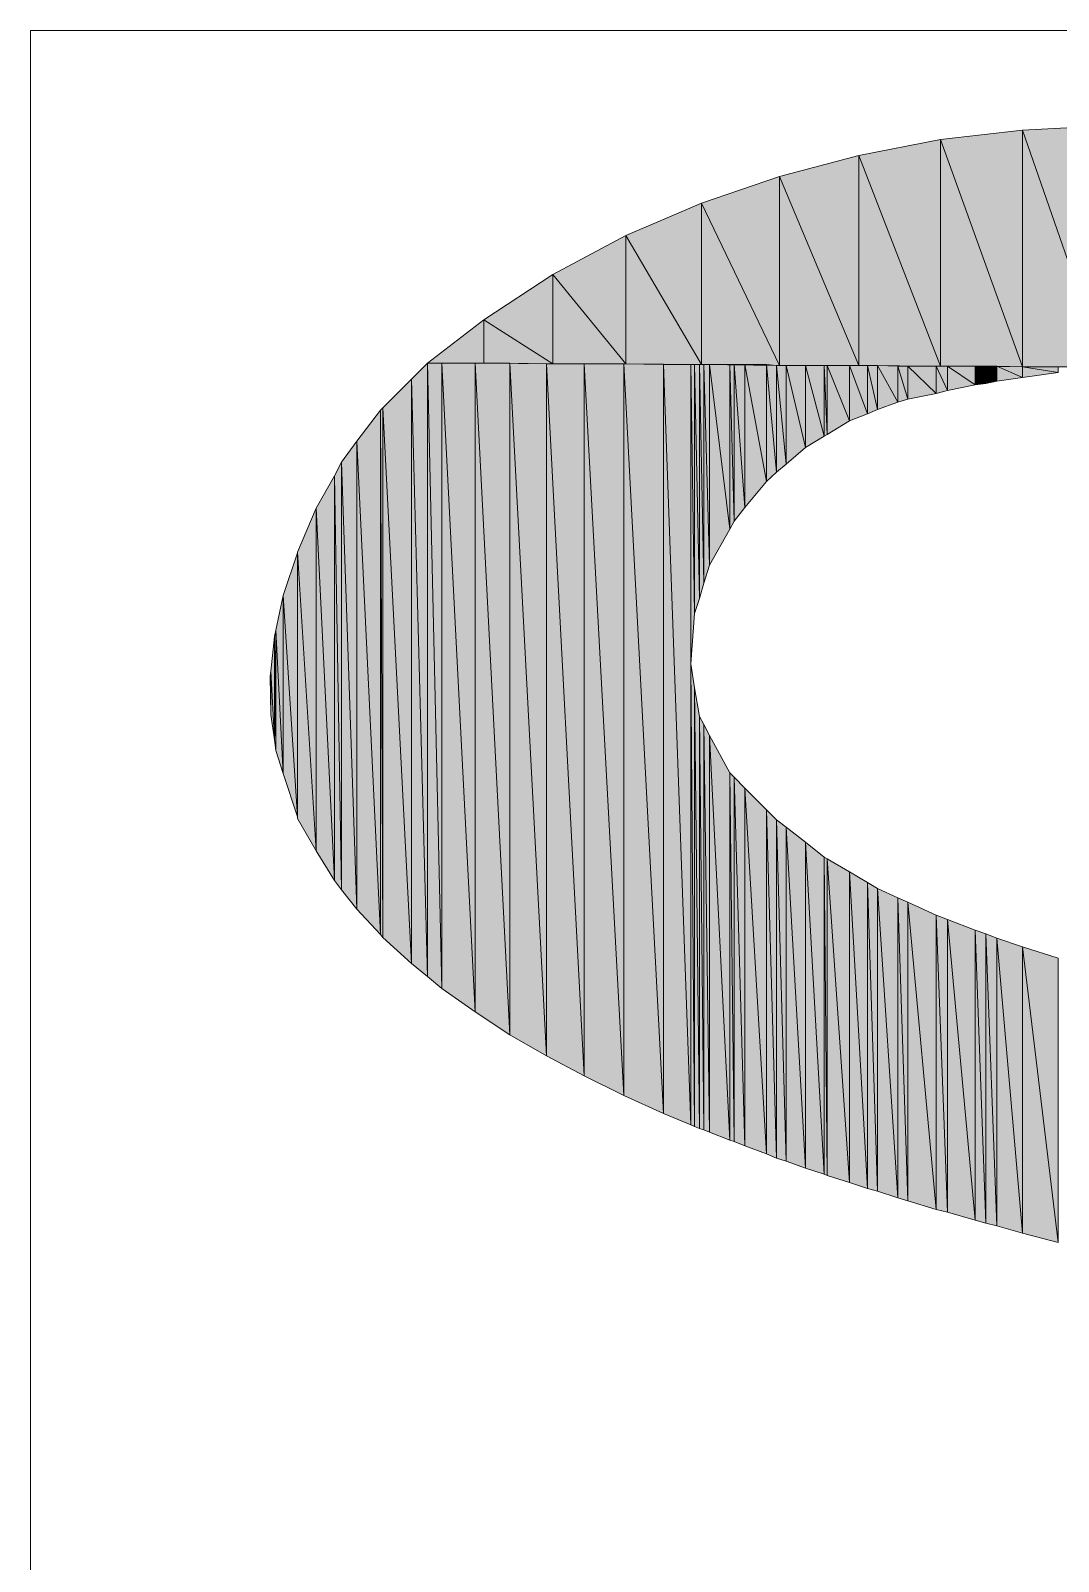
# Model space of a CAD drawing. Header units: millimetres. Extents: x 0 to 207, y 0 to 293.
# Drawn here: x 43.62 to 48.65, y 269.38 to 276.87 of the extents above; entities that cross this region are included whole.
import ezdxf

# ---------------------------------------------------------------- set-up
doc = ezdxf.new("R2010")
doc.units = ezdxf.units.MM

msp = doc.modelspace()

# ---------------------------------------------------------------- hatches: boundary and pattern name
h = msp.add_hatch(color=0)
h.dxf.hatch_style = 2
h.paths.add_polyline_path([(48.873833, 275.223111), (48.873833, 276.401389), (48.471667, 276.380222)])
h = msp.add_hatch(color=0)
h.dxf.hatch_style = 2
h.paths.add_polyline_path([(48.0695, 275.226639), (48.0695, 276.334361), (47.670861, 276.25675)])
h = msp.add_hatch(color=0)
h.dxf.hatch_style = 2
h.paths.add_polyline_path([(48.471667, 275.223111), (48.471667, 276.380222), (48.0695, 276.334361)])
h = msp.add_hatch(color=0)
h.dxf.hatch_style = 2
h.paths.add_polyline_path([(48.0695, 275.226639), (48.471667, 275.223111), (48.0695, 276.334361)])
h = msp.add_hatch(color=0)
h.dxf.hatch_style = 2
h.paths.add_polyline_path([(48.471667, 275.223111), (48.873833, 275.223111), (48.471667, 276.380222)])
h = msp.add_hatch(color=0)
h.dxf.hatch_style = 2
h.paths.add_polyline_path([(47.670861, 275.230167), (47.670861, 276.25675), (47.282806, 276.154444)])
h = msp.add_hatch(color=0)
h.dxf.hatch_style = 2
h.paths.add_polyline_path([(47.670861, 275.230167), (48.0695, 275.226639), (47.670861, 276.25675)])
h = msp.add_hatch(color=0)
h.dxf.hatch_style = 2
h.paths.add_polyline_path([(47.282806, 275.230167), (47.282806, 276.154444), (46.901806, 276.023917)])
h = msp.add_hatch(color=0)
h.dxf.hatch_style = 2
h.paths.add_polyline_path([(47.282806, 275.230167), (47.670861, 275.230167), (47.282806, 276.154444)])
h = msp.add_hatch(color=0)
h.dxf.hatch_style = 2
h.paths.add_polyline_path([(46.901806, 275.233694), (46.901806, 276.023917), (46.531389, 275.865167)])
h = msp.add_hatch(color=0)
h.dxf.hatch_style = 2
h.paths.add_polyline_path([(46.901806, 275.233694), (47.282806, 275.230167), (46.901806, 276.023917)])
h = msp.add_hatch(color=0)
h.dxf.hatch_style = 2
h.paths.add_polyline_path([(46.531389, 275.237222), (46.531389, 275.865167), (46.175083, 275.674667)])
h = msp.add_hatch(color=0)
h.dxf.hatch_style = 2
h.paths.add_polyline_path([(46.531389, 275.237222), (46.901806, 275.233694), (46.531389, 275.865167)])
h = msp.add_hatch(color=0)
h.dxf.hatch_style = 2
h.paths.add_polyline_path([(46.175083, 275.237222), (46.175083, 275.674667), (45.836417, 275.452417)])
h = msp.add_hatch(color=0)
h.dxf.hatch_style = 2
h.paths.add_polyline_path([(46.175083, 275.237222), (46.531389, 275.237222), (46.175083, 275.674667)])
h = msp.add_hatch(color=0)
h.dxf.hatch_style = 2
h.paths.add_polyline_path([(45.836417, 275.24075), (45.836417, 275.452417), (45.56125, 275.24075)])
h = msp.add_hatch(color=0)
h.dxf.hatch_style = 2
h.paths.add_polyline_path([(45.836417, 275.24075), (46.175083, 275.237222), (45.836417, 275.452417)])
h = msp.add_hatch(color=0)
h.dxf.hatch_style = 2
h.paths.add_polyline_path([(45.56125, 272.242139), (45.56125, 275.24075), (45.483639, 275.163139)])
h = msp.add_hatch(color=0)
h.dxf.hatch_style = 2
h.paths.add_polyline_path([(45.56125, 272.242139), (45.631806, 272.182167), (45.56125, 275.24075)])
h = msp.add_hatch(color=0)
h.dxf.hatch_style = 2
h.paths.add_polyline_path([(45.631806, 272.182167), (45.631806, 275.24075), (45.56125, 275.24075)])
h = msp.add_hatch(color=0)
h.dxf.hatch_style = 2
h.paths.add_polyline_path([(45.631806, 272.182167), (45.794083, 272.069278), (45.631806, 275.24075)])
h = msp.add_hatch(color=0)
h.dxf.hatch_style = 2
h.paths.add_polyline_path([(45.794083, 272.069278), (45.794083, 275.24075), (45.631806, 275.24075)])
h = msp.add_hatch(color=0)
h.dxf.hatch_style = 2
h.paths.add_polyline_path([(45.794083, 272.069278), (45.963417, 271.956389), (45.794083, 275.24075)])
h = msp.add_hatch(color=0)
h.dxf.hatch_style = 2
h.paths.add_polyline_path([(45.963417, 271.956389), (45.963417, 275.24075), (45.794083, 275.24075)])
h = msp.add_hatch(color=0)
h.dxf.hatch_style = 2
h.paths.add_polyline_path([(45.963417, 271.956389), (46.143333, 271.854083), (45.963417, 275.24075)])
h = msp.add_hatch(color=0)
h.dxf.hatch_style = 2
h.paths.add_polyline_path([(46.143333, 271.854083), (46.143333, 275.237222), (45.963417, 275.24075)])
h = msp.add_hatch(color=0)
h.dxf.hatch_style = 2
h.paths.add_polyline_path([(46.143333, 271.854083), (46.326778, 271.755306), (46.143333, 275.237222)])
h = msp.add_hatch(color=0)
h.dxf.hatch_style = 2
h.paths.add_polyline_path([(46.326778, 271.755306), (46.326778, 275.237222), (46.143333, 275.237222)])
h = msp.add_hatch(color=0)
h.dxf.hatch_style = 2
h.paths.add_polyline_path([(46.326778, 271.755306), (46.520806, 271.660056), (46.326778, 275.237222)])
h = msp.add_hatch(color=0)
h.dxf.hatch_style = 2
h.paths.add_polyline_path([(46.520806, 271.660056), (46.520806, 275.237222), (46.326778, 275.237222)])
h = msp.add_hatch(color=0)
h.dxf.hatch_style = 2
h.paths.add_polyline_path([(46.520806, 271.660056), (46.714833, 271.571861), (46.520806, 275.237222)])
h = msp.add_hatch(color=0)
h.dxf.hatch_style = 2
h.paths.add_polyline_path([(46.714833, 271.571861), (46.714833, 275.233694), (46.520806, 275.237222)])
h = msp.add_hatch(color=0)
h.dxf.hatch_style = 2
h.paths.add_polyline_path([(46.714833, 271.571861), (46.848889, 271.515417), (46.714833, 275.233694)])
h = msp.add_hatch(color=0)
h.dxf.hatch_style = 2
h.paths.add_polyline_path([(46.848889, 271.515417), (46.848889, 275.233694), (46.714833, 275.233694)])
h = msp.add_hatch(color=0)
h.dxf.hatch_style = 2
h.paths.add_polyline_path([(46.848889, 273.769667), (46.866528, 274.016611), (46.848889, 275.233694)])
h = msp.add_hatch(color=0)
h.dxf.hatch_style = 2
h.paths.add_polyline_path([(46.866528, 274.016611), (46.866528, 275.233694), (46.848889, 275.233694)])
h = msp.add_hatch(color=0)
h.dxf.hatch_style = 2
h.paths.add_polyline_path([(46.866528, 274.016611), (46.891222, 274.090694), (46.866528, 275.233694)])
h = msp.add_hatch(color=0)
h.dxf.hatch_style = 2
h.paths.add_polyline_path([(46.891222, 274.090694), (46.891222, 275.233694), (46.866528, 275.233694)])
h = msp.add_hatch(color=0)
h.dxf.hatch_style = 2
h.paths.add_polyline_path([(46.891222, 274.090694), (46.912389, 274.164778), (46.891222, 275.233694)])
h = msp.add_hatch(color=0)
h.dxf.hatch_style = 2
h.paths.add_polyline_path([(46.912389, 274.164778), (46.912389, 275.233694), (46.891222, 275.233694)])
h = msp.add_hatch(color=0)
h.dxf.hatch_style = 2
h.paths.add_polyline_path([(46.912389, 274.164778), (46.940611, 274.252972), (46.912389, 275.233694)])
h = msp.add_hatch(color=0)
h.dxf.hatch_style = 2
h.paths.add_polyline_path([(46.940611, 274.252972), (46.940611, 275.233694), (46.912389, 275.233694)])
h = msp.add_hatch(color=0)
h.dxf.hatch_style = 2
h.paths.add_polyline_path([(46.940611, 274.252972), (47.039389, 274.429361), (46.940611, 275.233694)])
h = msp.add_hatch(color=0)
h.dxf.hatch_style = 2
h.paths.add_polyline_path([(47.039389, 274.429361), (47.039389, 275.233694), (46.940611, 275.233694)])
h = msp.add_hatch(color=0)
h.dxf.hatch_style = 2
h.paths.add_polyline_path([(47.039389, 274.429361), (47.060556, 274.468167), (47.039389, 275.233694)])
h = msp.add_hatch(color=0)
h.dxf.hatch_style = 2
h.paths.add_polyline_path([(47.060556, 274.468167), (47.060556, 275.233694), (47.039389, 275.233694)])
h = msp.add_hatch(color=0)
h.dxf.hatch_style = 2
h.paths.add_polyline_path([(47.060556, 274.468167), (47.113472, 274.535194), (47.060556, 275.233694)])
h = msp.add_hatch(color=0)
h.dxf.hatch_style = 2
h.paths.add_polyline_path([(47.113472, 274.535194), (47.113472, 275.233694), (47.060556, 275.233694)])
h = msp.add_hatch(color=0)
h.dxf.hatch_style = 2
h.paths.add_polyline_path([(47.113472, 274.535194), (47.219306, 274.662194), (47.113472, 275.233694)])
h = msp.add_hatch(color=0)
h.dxf.hatch_style = 2
h.paths.add_polyline_path([(47.219306, 274.662194), (47.219306, 275.233694), (47.113472, 275.233694)])
h = msp.add_hatch(color=0)
h.dxf.hatch_style = 2
h.paths.add_polyline_path([(47.219306, 274.662194), (47.268694, 274.708056), (47.219306, 275.233694)])
h = msp.add_hatch(color=0)
h.dxf.hatch_style = 2
h.paths.add_polyline_path([(47.268694, 274.708056), (47.268694, 275.230167), (47.219306, 275.233694)])
h = msp.add_hatch(color=0)
h.dxf.hatch_style = 2
h.paths.add_polyline_path([(47.268694, 274.708056), (47.314556, 274.746861), (47.268694, 275.230167)])
h = msp.add_hatch(color=0)
h.dxf.hatch_style = 2
h.paths.add_polyline_path([(47.314556, 274.746861), (47.314556, 275.230167), (47.268694, 275.230167)])
h = msp.add_hatch(color=0)
h.dxf.hatch_style = 2
h.paths.add_polyline_path([(47.314556, 274.746861), (47.409806, 274.828), (47.314556, 275.230167)])
h = msp.add_hatch(color=0)
h.dxf.hatch_style = 2
h.paths.add_polyline_path([(47.409806, 274.828), (47.409806, 275.230167), (47.314556, 275.230167)])
h = msp.add_hatch(color=0)
h.dxf.hatch_style = 2
h.paths.add_polyline_path([(47.409806, 274.828), (47.501528, 274.884444), (47.409806, 275.230167)])
h = msp.add_hatch(color=0)
h.dxf.hatch_style = 2
h.paths.add_polyline_path([(47.501528, 274.884444), (47.501528, 275.230167), (47.409806, 275.230167)])
h = msp.add_hatch(color=0)
h.dxf.hatch_style = 2
h.paths.add_polyline_path([(47.501528, 274.884444), (47.515639, 274.8915), (47.501528, 275.230167)])
h = msp.add_hatch(color=0)
h.dxf.hatch_style = 2
h.paths.add_polyline_path([(47.515639, 274.8915), (47.515639, 275.230167), (47.501528, 275.230167)])
h = msp.add_hatch(color=0)
h.dxf.hatch_style = 2
h.paths.add_polyline_path([(47.515639, 274.8915), (47.625, 274.958528), (47.515639, 275.230167)])
h = msp.add_hatch(color=0)
h.dxf.hatch_style = 2
h.paths.add_polyline_path([(47.625, 274.958528), (47.625, 275.230167), (47.515639, 275.230167)])
h = msp.add_hatch(color=0)
h.dxf.hatch_style = 2
h.paths.add_polyline_path([(47.625, 274.958528), (47.713194, 274.993806), (47.625, 275.230167)])
h = msp.add_hatch(color=0)
h.dxf.hatch_style = 2
h.paths.add_polyline_path([(47.713194, 274.993806), (47.713194, 275.230167), (47.625, 275.230167)])
h = msp.add_hatch(color=0)
h.dxf.hatch_style = 2
h.paths.add_polyline_path([(47.713194, 274.993806), (47.762583, 275.014972), (47.713194, 275.230167)])
h = msp.add_hatch(color=0)
h.dxf.hatch_style = 2
h.paths.add_polyline_path([(47.762583, 275.014972), (47.762583, 275.230167), (47.713194, 275.230167)])
h = msp.add_hatch(color=0)
h.dxf.hatch_style = 2
h.paths.add_polyline_path([(47.762583, 275.014972), (47.861361, 275.05025), (47.762583, 275.230167)])
h = msp.add_hatch(color=0)
h.dxf.hatch_style = 2
h.paths.add_polyline_path([(47.861361, 275.05025), (47.861361, 275.226639), (47.762583, 275.230167)])
h = msp.add_hatch(color=0)
h.dxf.hatch_style = 2
h.paths.add_polyline_path([(47.861361, 275.05025), (47.91075, 275.064361), (47.861361, 275.226639)])
h = msp.add_hatch(color=0)
h.dxf.hatch_style = 2
h.paths.add_polyline_path([(47.91075, 275.064361), (47.91075, 275.226639), (47.861361, 275.226639)])
h = msp.add_hatch(color=0)
h.dxf.hatch_style = 2
h.paths.add_polyline_path([(47.91075, 275.064361), (48.048333, 275.092583), (47.91075, 275.226639)])
h = msp.add_hatch(color=0)
h.dxf.hatch_style = 2
h.paths.add_polyline_path([(48.048333, 275.092583), (48.048333, 275.226639), (47.91075, 275.226639)])
h = msp.add_hatch(color=0)
h.dxf.hatch_style = 2
h.paths.add_polyline_path([(48.048333, 275.092583), (48.104778, 275.106694), (48.048333, 275.226639)])
h = msp.add_hatch(color=0)
h.dxf.hatch_style = 2
h.paths.add_polyline_path([(48.104778, 275.106694), (48.104778, 275.226639), (48.048333, 275.226639)])
h = msp.add_hatch(color=0)
h.dxf.hatch_style = 2
h.paths.add_polyline_path([(48.104778, 275.106694), (48.238833, 275.134917), (48.104778, 275.226639)])
h = msp.add_hatch(color=0)
h.dxf.hatch_style = 2
h.paths.add_polyline_path([(48.238833, 275.134917), (48.238833, 275.226639), (48.104778, 275.226639)])
h = msp.add_hatch(color=0)
h.dxf.hatch_style = 2
h.paths.add_polyline_path([(48.238833, 275.134917), (48.29175, 275.141972), (48.238833, 275.226639)])
h = msp.add_hatch(color=0)
h.dxf.hatch_style = 2
h.paths.add_polyline_path([(48.29175, 275.141972), (48.29175, 275.226639), (48.238833, 275.226639)])
h = msp.add_hatch(color=0)
h.dxf.hatch_style = 2
h.paths.add_polyline_path([(48.29175, 275.141972), (48.344667, 275.152556), (48.29175, 275.226639)])
h = msp.add_hatch(color=0)
h.dxf.hatch_style = 2
h.paths.add_polyline_path([(48.344667, 275.152556), (48.344667, 275.226639), (48.29175, 275.226639)])
h = msp.add_hatch(color=0)
h.dxf.hatch_style = 2
h.paths.add_polyline_path([(48.344667, 275.152556), (48.471667, 275.170194), (48.344667, 275.226639)])
h = msp.add_hatch(color=0)
h.dxf.hatch_style = 2
h.paths.add_polyline_path([(48.471667, 275.170194), (48.471667, 275.223111), (48.344667, 275.226639)])
h = msp.add_hatch(color=0)
h.dxf.hatch_style = 2
h.paths.add_polyline_path([(48.471667, 275.170194), (48.644528, 275.194889), (48.471667, 275.223111)])
h = msp.add_hatch(color=0)
h.dxf.hatch_style = 2
h.paths.add_polyline_path([(48.644528, 275.194889), (48.644528, 275.223111), (48.471667, 275.223111)])
h = msp.add_hatch(color=0)
h.dxf.hatch_style = 2
h.paths.add_polyline_path([(48.644528, 275.194889), (48.644528, 275.223111)])
h = msp.add_hatch(color=0)
h.dxf.hatch_style = 2
h.paths.add_polyline_path([(45.483639, 272.305639), (45.483639, 275.163139), (45.342528, 275.022028)])
h = msp.add_hatch(color=0)
h.dxf.hatch_style = 2
h.paths.add_polyline_path([(45.483639, 272.305639), (45.56125, 272.242139), (45.483639, 275.163139)])
h = msp.add_hatch(color=0)
h.dxf.hatch_style = 2
h.paths.add_polyline_path([(45.331944, 272.44675), (45.331944, 275.011444), (45.215528, 274.85975)])
h = msp.add_hatch(color=0)
h.dxf.hatch_style = 2
h.paths.add_polyline_path([(45.342528, 272.432639), (45.342528, 275.022028), (45.331944, 275.011444)])
h = msp.add_hatch(color=0)
h.dxf.hatch_style = 2
h.paths.add_polyline_path([(45.331944, 272.44675), (45.342528, 272.432639), (45.331944, 275.011444)])
h = msp.add_hatch(color=0)
h.dxf.hatch_style = 2
h.paths.add_polyline_path([(45.342528, 272.432639), (45.483639, 272.305639), (45.342528, 275.022028)])
h = msp.add_hatch(color=0)
h.dxf.hatch_style = 2
h.paths.add_polyline_path([(45.215528, 272.570222), (45.215528, 274.85975), (45.141444, 274.757444)])
h = msp.add_hatch(color=0)
h.dxf.hatch_style = 2
h.paths.add_polyline_path([(45.215528, 272.570222), (45.331944, 272.44675), (45.215528, 274.85975)])
h = msp.add_hatch(color=0)
h.dxf.hatch_style = 2
h.paths.add_polyline_path([(45.141444, 272.665472), (45.141444, 274.757444), (45.106167, 274.690417)])
h = msp.add_hatch(color=0)
h.dxf.hatch_style = 2
h.paths.add_polyline_path([(45.141444, 272.665472), (45.215528, 272.570222), (45.141444, 274.757444)])
h = msp.add_hatch(color=0)
h.dxf.hatch_style = 2
h.paths.add_polyline_path([(45.106167, 272.711333), (45.106167, 274.690417), (45.017972, 274.531667)])
h = msp.add_hatch(color=0)
h.dxf.hatch_style = 2
h.paths.add_polyline_path([(45.106167, 272.711333), (45.141444, 272.665472), (45.106167, 274.690417)])
h = msp.add_hatch(color=0)
h.dxf.hatch_style = 2
h.paths.add_polyline_path([(45.017972, 272.855972), (45.017972, 274.531667), (44.92625, 274.316472)])
h = msp.add_hatch(color=0)
h.dxf.hatch_style = 2
h.paths.add_polyline_path([(45.017972, 272.855972), (45.106167, 272.711333), (45.017972, 274.531667)])
h = msp.add_hatch(color=0)
h.dxf.hatch_style = 2
h.paths.add_polyline_path([(44.92625, 273.021778), (44.92625, 274.312944), (44.855694, 274.104806)])
h = msp.add_hatch(color=0)
h.dxf.hatch_style = 2
h.paths.add_polyline_path([(44.92625, 273.014722), (44.92625, 274.316472)])
h = msp.add_hatch(color=0)
h.dxf.hatch_style = 2
h.paths.add_polyline_path([(44.92625, 273.014722), (45.017972, 272.855972), (44.92625, 274.316472)])
h = msp.add_hatch(color=0)
h.dxf.hatch_style = 2
h.paths.add_polyline_path([(44.92625, 273.021778), (44.92625, 274.312944)])
h = msp.add_hatch(color=0)
h.dxf.hatch_style = 2
h.paths.add_polyline_path([(44.855694, 273.233444), (44.855694, 274.104806), (44.820417, 273.935472)])
h = msp.add_hatch(color=0)
h.dxf.hatch_style = 2
h.paths.add_polyline_path([(44.855694, 273.233444), (44.92625, 273.021778), (44.855694, 274.104806)])
h = msp.add_hatch(color=0)
h.dxf.hatch_style = 2
h.paths.add_polyline_path([(44.820417, 273.346333), (44.820417, 273.935472), (44.813361, 273.903722)])
h = msp.add_hatch(color=0)
h.dxf.hatch_style = 2
h.paths.add_polyline_path([(44.820417, 273.346333), (44.855694, 273.233444), (44.820417, 273.935472)])
h = msp.add_hatch(color=0)
h.dxf.hatch_style = 2
h.paths.add_polyline_path([(44.813361, 273.39925), (44.813361, 273.903722), (44.795722, 273.734389)])
h = msp.add_hatch(color=0)
h.dxf.hatch_style = 2
h.paths.add_polyline_path([(44.813361, 273.39925), (44.820417, 273.346333), (44.813361, 273.903722)])
h = msp.add_hatch(color=0)
h.dxf.hatch_style = 2
h.paths.add_polyline_path([(46.848889, 271.515417), (46.866528, 271.508361), (46.848889, 273.769667)])
h = msp.add_hatch(color=0)
h.dxf.hatch_style = 2
h.paths.add_polyline_path([(46.866528, 271.508361), (46.866528, 273.65325), (46.848889, 273.769667)])
h = msp.add_hatch(color=0)
h.dxf.hatch_style = 2
h.paths.add_polyline_path([(44.795722, 273.522722), (44.795722, 273.734389), (44.792194, 273.709694)])
h = msp.add_hatch(color=0)
h.dxf.hatch_style = 2
h.paths.add_polyline_path([(44.795722, 273.522722), (44.813361, 273.39925), (44.795722, 273.734389)])
h = msp.add_hatch(color=0)
h.dxf.hatch_style = 2
h.paths.add_polyline_path([(46.866528, 271.508361), (46.891222, 271.497778), (46.866528, 273.65325)])
h = msp.add_hatch(color=0)
h.dxf.hatch_style = 2
h.paths.add_polyline_path([(46.891222, 271.497778), (46.891222, 273.512139), (46.866528, 273.65325)])
h = msp.add_hatch(color=0)
h.dxf.hatch_style = 2
h.paths.add_polyline_path([(46.891222, 271.497778), (46.912389, 271.490722), (46.891222, 273.512139)])
h = msp.add_hatch(color=0)
h.dxf.hatch_style = 2
h.paths.add_polyline_path([(46.912389, 271.490722), (46.912389, 273.473333), (46.891222, 273.512139)])
h = msp.add_hatch(color=0)
h.dxf.hatch_style = 2
h.paths.add_polyline_path([(46.912389, 271.490722), (46.940611, 271.480139), (46.912389, 273.473333)])
h = msp.add_hatch(color=0)
h.dxf.hatch_style = 2
h.paths.add_polyline_path([(46.940611, 271.480139), (46.940611, 273.420417), (46.912389, 273.473333)])
h = msp.add_hatch(color=0)
h.dxf.hatch_style = 2
h.paths.add_polyline_path([(46.940611, 271.480139), (47.039389, 271.441333), (46.940611, 273.420417)])
h = msp.add_hatch(color=0)
h.dxf.hatch_style = 2
h.paths.add_polyline_path([(47.039389, 271.441333), (47.039389, 273.236972), (46.940611, 273.420417)])
h = msp.add_hatch(color=0)
h.dxf.hatch_style = 2
h.paths.add_polyline_path([(47.039389, 271.441333), (47.060556, 271.434278), (47.039389, 273.236972)])
h = msp.add_hatch(color=0)
h.dxf.hatch_style = 2
h.paths.add_polyline_path([(47.060556, 271.434278), (47.060556, 273.215806), (47.039389, 273.236972)])
h = msp.add_hatch(color=0)
h.dxf.hatch_style = 2
h.paths.add_polyline_path([(47.060556, 271.434278), (47.113472, 271.413111), (47.060556, 273.215806)])
h = msp.add_hatch(color=0)
h.dxf.hatch_style = 2
h.paths.add_polyline_path([(47.113472, 271.413111), (47.113472, 273.162889), (47.060556, 273.215806)])
h = msp.add_hatch(color=0)
h.dxf.hatch_style = 2
h.paths.add_polyline_path([(47.113472, 271.413111), (47.219306, 271.374306), (47.113472, 273.162889)])
h = msp.add_hatch(color=0)
h.dxf.hatch_style = 2
h.paths.add_polyline_path([(47.219306, 271.374306), (47.219306, 273.057056), (47.113472, 273.162889)])
h = msp.add_hatch(color=0)
h.dxf.hatch_style = 2
h.paths.add_polyline_path([(47.219306, 271.374306), (47.268694, 271.353139), (47.219306, 273.057056)])
h = msp.add_hatch(color=0)
h.dxf.hatch_style = 2
h.paths.add_polyline_path([(47.268694, 271.353139), (47.268694, 273.007667), (47.219306, 273.057056)])
h = msp.add_hatch(color=0)
h.dxf.hatch_style = 2
h.paths.add_polyline_path([(47.268694, 271.353139), (47.314556, 271.339028), (47.268694, 273.007667)])
h = msp.add_hatch(color=0)
h.dxf.hatch_style = 2
h.paths.add_polyline_path([(47.314556, 271.339028), (47.314556, 272.972389), (47.268694, 273.007667)])
h = msp.add_hatch(color=0)
h.dxf.hatch_style = 2
h.paths.add_polyline_path([(47.314556, 271.339028), (47.409806, 271.30375), (47.314556, 272.972389)])
h = msp.add_hatch(color=0)
h.dxf.hatch_style = 2
h.paths.add_polyline_path([(47.409806, 271.30375), (47.409806, 272.898306), (47.314556, 272.972389)])
h = msp.add_hatch(color=0)
h.dxf.hatch_style = 2
h.paths.add_polyline_path([(47.409806, 271.30375), (47.501528, 271.275528), (47.409806, 272.898306)])
h = msp.add_hatch(color=0)
h.dxf.hatch_style = 2
h.paths.add_polyline_path([(47.501528, 271.275528), (47.501528, 272.824222), (47.409806, 272.898306)])
h = msp.add_hatch(color=0)
h.dxf.hatch_style = 2
h.paths.add_polyline_path([(47.501528, 271.275528), (47.515639, 271.268472), (47.501528, 272.824222)])
h = msp.add_hatch(color=0)
h.dxf.hatch_style = 2
h.paths.add_polyline_path([(47.515639, 271.268472), (47.515639, 272.817167), (47.501528, 272.824222)])
h = msp.add_hatch(color=0)
h.dxf.hatch_style = 2
h.paths.add_polyline_path([(47.515639, 271.268472), (47.625, 271.233194), (47.515639, 272.817167)])
h = msp.add_hatch(color=0)
h.dxf.hatch_style = 2
h.paths.add_polyline_path([(47.625, 271.233194), (47.625, 272.753667), (47.515639, 272.817167)])
h = msp.add_hatch(color=0)
h.dxf.hatch_style = 2
h.paths.add_polyline_path([(47.625, 271.233194), (47.713194, 271.204972), (47.625, 272.753667)])
h = msp.add_hatch(color=0)
h.dxf.hatch_style = 2
h.paths.add_polyline_path([(47.713194, 271.204972), (47.713194, 272.70075), (47.625, 272.753667)])
h = msp.add_hatch(color=0)
h.dxf.hatch_style = 2
h.paths.add_polyline_path([(47.713194, 271.204972), (47.762583, 271.190861), (47.713194, 272.70075)])
h = msp.add_hatch(color=0)
h.dxf.hatch_style = 2
h.paths.add_polyline_path([(47.762583, 271.190861), (47.762583, 272.672528), (47.713194, 272.70075)])
h = msp.add_hatch(color=0)
h.dxf.hatch_style = 2
h.paths.add_polyline_path([(47.762583, 271.190861), (47.861361, 271.159111), (47.762583, 272.672528)])
h = msp.add_hatch(color=0)
h.dxf.hatch_style = 2
h.paths.add_polyline_path([(47.861361, 271.159111), (47.861361, 272.626667), (47.762583, 272.672528)])
h = msp.add_hatch(color=0)
h.dxf.hatch_style = 2
h.paths.add_polyline_path([(47.861361, 271.159111), (47.91075, 271.145), (47.861361, 272.626667)])
h = msp.add_hatch(color=0)
h.dxf.hatch_style = 2
h.paths.add_polyline_path([(47.91075, 271.145), (47.91075, 272.6055), (47.861361, 272.626667)])
h = msp.add_hatch(color=0)
h.dxf.hatch_style = 2
h.paths.add_polyline_path([(47.91075, 271.145), (48.048333, 271.102667), (47.91075, 272.6055)])
h = msp.add_hatch(color=0)
h.dxf.hatch_style = 2
h.paths.add_polyline_path([(48.048333, 271.102667), (48.048333, 272.542), (47.91075, 272.6055)])
h = msp.add_hatch(color=0)
h.dxf.hatch_style = 2
h.paths.add_polyline_path([(48.048333, 271.102667), (48.104778, 271.088556), (48.048333, 272.542)])
h = msp.add_hatch(color=0)
h.dxf.hatch_style = 2
h.paths.add_polyline_path([(48.104778, 271.088556), (48.104778, 272.520833), (48.048333, 272.542)])
h = msp.add_hatch(color=0)
h.dxf.hatch_style = 2
h.paths.add_polyline_path([(48.104778, 271.088556), (48.238833, 271.04975), (48.104778, 272.520833)])
h = msp.add_hatch(color=0)
h.dxf.hatch_style = 2
h.paths.add_polyline_path([(48.238833, 271.04975), (48.238833, 272.467917), (48.104778, 272.520833)])
h = msp.add_hatch(color=0)
h.dxf.hatch_style = 2
h.paths.add_polyline_path([(48.238833, 271.04975), (48.29175, 271.035639), (48.238833, 272.467917)])
h = msp.add_hatch(color=0)
h.dxf.hatch_style = 2
h.paths.add_polyline_path([(48.29175, 271.035639), (48.29175, 272.450278), (48.238833, 272.467917)])
h = msp.add_hatch(color=0)
h.dxf.hatch_style = 2
h.paths.add_polyline_path([(48.29175, 271.035639), (48.344667, 271.021528), (48.29175, 272.450278)])
h = msp.add_hatch(color=0)
h.dxf.hatch_style = 2
h.paths.add_polyline_path([(48.344667, 271.021528), (48.344667, 272.429111), (48.29175, 272.450278)])
h = msp.add_hatch(color=0)
h.dxf.hatch_style = 2
h.paths.add_polyline_path([(48.344667, 271.021528), (48.471667, 270.98625), (48.344667, 272.429111)])
h = msp.add_hatch(color=0)
h.dxf.hatch_style = 2
h.paths.add_polyline_path([(48.471667, 270.98625), (48.471667, 272.386778), (48.344667, 272.429111)])
h = msp.add_hatch(color=0)
h.dxf.hatch_style = 2
h.paths.add_polyline_path([(48.471667, 270.98625), (48.644528, 270.940389), (48.471667, 272.386778)])
h = msp.add_hatch(color=0)
h.dxf.hatch_style = 2
h.paths.add_polyline_path([(48.644528, 270.940389), (48.644528, 272.330333), (48.471667, 272.386778)])
h = msp.add_hatch(color=0)
h.dxf.hatch_style = 2
h.paths.add_polyline_path([(48.644528, 270.940389), (48.644528, 272.330333)])

# ---------------------------------------------------------------- linework, layer by layer
at = {"color": 0, "lineweight": 0}
for points in [[(43.620972, 265.415889), (43.620972, 276.867056), (55.072139, 276.867056), (55.072139, 265.415889)], [(48.873833, 275.223111), (48.873833, 276.401389), (48.471667, 276.380222)], [(48.0695, 275.226639), (48.0695, 276.334361), (47.670861, 276.25675)], [(48.471667, 275.223111), (48.471667, 276.380222), (48.0695, 276.334361)], [(48.0695, 275.226639), (48.471667, 275.223111), (48.0695, 276.334361)], [(48.471667, 275.223111), (48.873833, 275.223111), (48.471667, 276.380222)], [(47.670861, 275.230167), (47.670861, 276.25675), (47.282806, 276.154444)], [(47.670861, 275.230167), (48.0695, 275.226639), (47.670861, 276.25675)], [(47.282806, 275.230167), (47.282806, 276.154444), (46.901806, 276.023917)], [(47.282806, 275.230167), (47.670861, 275.230167), (47.282806, 276.154444)], [(46.901806, 275.233694), (46.901806, 276.023917), (46.531389, 275.865167)], [(46.901806, 275.233694), (47.282806, 275.230167), (46.901806, 276.023917)], [(46.531389, 275.237222), (46.531389, 275.865167), (46.175083, 275.674667)], [(46.531389, 275.237222), (46.901806, 275.233694), (46.531389, 275.865167)], [(46.175083, 275.237222), (46.175083, 275.674667), (45.836417, 275.452417)], [(46.175083, 275.237222), (46.531389, 275.237222), (46.175083, 275.674667)], [(45.836417, 275.24075), (45.836417, 275.452417), (45.56125, 275.24075)], [(45.836417, 275.24075), (46.175083, 275.237222), (45.836417, 275.452417)], [(45.56125, 272.242139), (45.56125, 275.24075), (45.483639, 275.163139)], [(45.56125, 272.242139), (45.631806, 272.182167), (45.56125, 275.24075)], [(45.631806, 272.182167), (45.631806, 275.24075), (45.56125, 275.24075)], [(45.631806, 272.182167), (45.794083, 272.069278), (45.631806, 275.24075)], [(45.794083, 272.069278), (45.794083, 275.24075), (45.631806, 275.24075)], [(45.794083, 272.069278), (45.963417, 271.956389), (45.794083, 275.24075)], [(45.963417, 271.956389), (45.963417, 275.24075), (45.794083, 275.24075)], [(45.963417, 271.956389), (46.143333, 271.854083), (45.963417, 275.24075)], [(46.143333, 271.854083), (46.143333, 275.237222), (45.963417, 275.24075)], [(46.143333, 271.854083), (46.326778, 271.755306), (46.143333, 275.237222)], [(46.326778, 271.755306), (46.326778, 275.237222), (46.143333, 275.237222)], [(46.326778, 271.755306), (46.520806, 271.660056), (46.326778, 275.237222)], [(46.520806, 271.660056), (46.520806, 275.237222), (46.326778, 275.237222)], [(46.520806, 271.660056), (46.714833, 271.571861), (46.520806, 275.237222)], [(46.714833, 271.571861), (46.714833, 275.233694), (46.520806, 275.237222)], [(46.714833, 271.571861), (46.848889, 271.515417), (46.714833, 275.233694)], [(46.848889, 271.515417), (46.848889, 275.233694), (46.714833, 275.233694)], [(46.848889, 273.769667), (46.866528, 274.016611), (46.848889, 275.233694)], [(46.866528, 274.016611), (46.866528, 275.233694), (46.848889, 275.233694)], [(46.866528, 274.016611), (46.891222, 274.090694), (46.866528, 275.233694)], [(46.891222, 274.090694), (46.891222, 275.233694), (46.866528, 275.233694)], [(46.891222, 274.090694), (46.912389, 274.164778), (46.891222, 275.233694)], [(46.912389, 274.164778), (46.912389, 275.233694), (46.891222, 275.233694)], [(46.912389, 274.164778), (46.940611, 274.252972), (46.912389, 275.233694)], [(46.940611, 274.252972), (46.940611, 275.233694), (46.912389, 275.233694)], [(46.940611, 274.252972), (47.039389, 274.429361), (46.940611, 275.233694)], [(47.039389, 274.429361), (47.039389, 275.233694), (46.940611, 275.233694)], [(47.039389, 274.429361), (47.060556, 274.468167), (47.039389, 275.233694)], [(47.060556, 274.468167), (47.060556, 275.233694), (47.039389, 275.233694)], [(47.060556, 274.468167), (47.113472, 274.535194), (47.060556, 275.233694)], [(47.113472, 274.535194), (47.113472, 275.233694), (47.060556, 275.233694)], [(47.113472, 274.535194), (47.219306, 274.662194), (47.113472, 275.233694)], [(47.219306, 274.662194), (47.219306, 275.233694), (47.113472, 275.233694)], [(47.219306, 274.662194), (47.268694, 274.708056), (47.219306, 275.233694)], [(47.268694, 274.708056), (47.268694, 275.230167), (47.219306, 275.233694)], [(47.268694, 274.708056), (47.314556, 274.746861), (47.268694, 275.230167)], [(47.314556, 274.746861), (47.314556, 275.230167), (47.268694, 275.230167)], [(47.314556, 274.746861), (47.409806, 274.828), (47.314556, 275.230167)], [(47.409806, 274.828), (47.409806, 275.230167), (47.314556, 275.230167)], [(47.409806, 274.828), (47.501528, 274.884444), (47.409806, 275.230167)], [(47.501528, 274.884444), (47.501528, 275.230167), (47.409806, 275.230167)], [(47.501528, 274.884444), (47.515639, 274.8915), (47.501528, 275.230167)], [(47.515639, 274.8915), (47.515639, 275.230167), (47.501528, 275.230167)], [(47.515639, 274.8915), (47.625, 274.958528), (47.515639, 275.230167)], [(47.625, 274.958528), (47.625, 275.230167), (47.515639, 275.230167)], [(47.625, 274.958528), (47.713194, 274.993806), (47.625, 275.230167)], [(47.713194, 274.993806), (47.713194, 275.230167), (47.625, 275.230167)], [(47.713194, 274.993806), (47.762583, 275.014972), (47.713194, 275.230167)], [(47.762583, 275.014972), (47.762583, 275.230167), (47.713194, 275.230167)], [(47.762583, 275.014972), (47.861361, 275.05025), (47.762583, 275.230167)], [(47.861361, 275.05025), (47.861361, 275.226639), (47.762583, 275.230167)], [(47.861361, 275.05025), (47.91075, 275.064361), (47.861361, 275.226639)], [(47.91075, 275.064361), (47.91075, 275.226639), (47.861361, 275.226639)], [(47.91075, 275.064361), (48.048333, 275.092583), (47.91075, 275.226639)], [(48.048333, 275.092583), (48.048333, 275.226639), (47.91075, 275.226639)], [(48.048333, 275.092583), (48.104778, 275.106694), (48.048333, 275.226639)], [(48.104778, 275.106694), (48.104778, 275.226639), (48.048333, 275.226639)], [(48.104778, 275.106694), (48.238833, 275.134917), (48.104778, 275.226639)], [(48.238833, 275.134917), (48.238833, 275.226639), (48.104778, 275.226639)], [(48.238833, 275.134917), (48.29175, 275.141972), (48.238833, 275.226639)], [(48.29175, 275.141972), (48.29175, 275.226639), (48.238833, 275.226639)], [(48.29175, 275.141972), (48.344667, 275.152556), (48.29175, 275.226639)], [(48.344667, 275.152556), (48.344667, 275.226639), (48.29175, 275.226639)], [(48.344667, 275.152556), (48.471667, 275.170194), (48.344667, 275.226639)], [(48.471667, 275.170194), (48.471667, 275.223111), (48.344667, 275.226639)], [(48.471667, 275.170194), (48.644528, 275.194889), (48.471667, 275.223111)], [(48.644528, 275.194889), (48.644528, 275.223111), (48.471667, 275.223111)], [(48.644528, 275.194889), (48.644528, 275.223111)], [(45.483639, 272.305639), (45.483639, 275.163139), (45.342528, 275.022028)], [(45.483639, 272.305639), (45.56125, 272.242139), (45.483639, 275.163139)], [(45.331944, 272.44675), (45.331944, 275.011444), (45.215528, 274.85975)], [(45.342528, 272.432639), (45.342528, 275.022028), (45.331944, 275.011444)], [(45.331944, 272.44675), (45.342528, 272.432639), (45.331944, 275.011444)], [(45.342528, 272.432639), (45.483639, 272.305639), (45.342528, 275.022028)], [(45.215528, 272.570222), (45.215528, 274.85975), (45.141444, 274.757444)], [(45.215528, 272.570222), (45.331944, 272.44675), (45.215528, 274.85975)], [(45.141444, 272.665472), (45.141444, 274.757444), (45.106167, 274.690417)], [(45.141444, 272.665472), (45.215528, 272.570222), (45.141444, 274.757444)], [(45.106167, 272.711333), (45.106167, 274.690417), (45.017972, 274.531667)], [(45.106167, 272.711333), (45.141444, 272.665472), (45.106167, 274.690417)], [(45.017972, 272.855972), (45.017972, 274.531667), (44.92625, 274.316472)], [(45.017972, 272.855972), (45.106167, 272.711333), (45.017972, 274.531667)], [(44.92625, 273.021778), (44.92625, 274.312944), (44.855694, 274.104806)], [(44.92625, 273.014722), (44.92625, 274.316472)], [(44.92625, 273.014722), (45.017972, 272.855972), (44.92625, 274.316472)], [(44.92625, 273.021778), (44.92625, 274.312944)], [(44.855694, 273.233444), (44.855694, 274.104806), (44.820417, 273.935472)], [(44.855694, 273.233444), (44.92625, 273.021778), (44.855694, 274.104806)], [(44.820417, 273.346333), (44.820417, 273.935472), (44.813361, 273.903722)], [(44.820417, 273.346333), (44.855694, 273.233444), (44.820417, 273.935472)], [(44.813361, 273.39925), (44.813361, 273.903722), (44.795722, 273.734389)], [(44.813361, 273.39925), (44.820417, 273.346333), (44.813361, 273.903722)], [(46.848889, 271.515417), (46.866528, 271.508361), (46.848889, 273.769667)], [(46.866528, 271.508361), (46.866528, 273.65325), (46.848889, 273.769667)], [(44.795722, 273.522722), (44.795722, 273.734389), (44.792194, 273.709694)], [(44.795722, 273.522722), (44.813361, 273.39925), (44.795722, 273.734389)], [(46.866528, 271.508361), (46.891222, 271.497778), (46.866528, 273.65325)], [(46.891222, 271.497778), (46.891222, 273.512139), (46.866528, 273.65325)], [(46.891222, 271.497778), (46.912389, 271.490722), (46.891222, 273.512139)], [(46.912389, 271.490722), (46.912389, 273.473333), (46.891222, 273.512139)], [(46.912389, 271.490722), (46.940611, 271.480139), (46.912389, 273.473333)], [(46.940611, 271.480139), (46.940611, 273.420417), (46.912389, 273.473333)], [(46.940611, 271.480139), (47.039389, 271.441333), (46.940611, 273.420417)], [(47.039389, 271.441333), (47.039389, 273.236972), (46.940611, 273.420417)], [(47.039389, 271.441333), (47.060556, 271.434278), (47.039389, 273.236972)], [(47.060556, 271.434278), (47.060556, 273.215806), (47.039389, 273.236972)], [(47.060556, 271.434278), (47.113472, 271.413111), (47.060556, 273.215806)], [(47.113472, 271.413111), (47.113472, 273.162889), (47.060556, 273.215806)], [(47.113472, 271.413111), (47.219306, 271.374306), (47.113472, 273.162889)], [(47.219306, 271.374306), (47.219306, 273.057056), (47.113472, 273.162889)], [(47.219306, 271.374306), (47.268694, 271.353139), (47.219306, 273.057056)], [(47.268694, 271.353139), (47.268694, 273.007667), (47.219306, 273.057056)], [(47.268694, 271.353139), (47.314556, 271.339028), (47.268694, 273.007667)], [(47.314556, 271.339028), (47.314556, 272.972389), (47.268694, 273.007667)], [(47.314556, 271.339028), (47.409806, 271.30375), (47.314556, 272.972389)], [(47.409806, 271.30375), (47.409806, 272.898306), (47.314556, 272.972389)], [(47.409806, 271.30375), (47.501528, 271.275528), (47.409806, 272.898306)], [(47.501528, 271.275528), (47.501528, 272.824222), (47.409806, 272.898306)], [(47.501528, 271.275528), (47.515639, 271.268472), (47.501528, 272.824222)], [(47.515639, 271.268472), (47.515639, 272.817167), (47.501528, 272.824222)], [(47.515639, 271.268472), (47.625, 271.233194), (47.515639, 272.817167)], [(47.625, 271.233194), (47.625, 272.753667), (47.515639, 272.817167)], [(47.625, 271.233194), (47.713194, 271.204972), (47.625, 272.753667)], [(47.713194, 271.204972), (47.713194, 272.70075), (47.625, 272.753667)], [(47.713194, 271.204972), (47.762583, 271.190861), (47.713194, 272.70075)], [(47.762583, 271.190861), (47.762583, 272.672528), (47.713194, 272.70075)], [(47.762583, 271.190861), (47.861361, 271.159111), (47.762583, 272.672528)], [(47.861361, 271.159111), (47.861361, 272.626667), (47.762583, 272.672528)], [(47.861361, 271.159111), (47.91075, 271.145), (47.861361, 272.626667)], [(47.91075, 271.145), (47.91075, 272.6055), (47.861361, 272.626667)], [(47.91075, 271.145), (48.048333, 271.102667), (47.91075, 272.6055)], [(48.048333, 271.102667), (48.048333, 272.542), (47.91075, 272.6055)], [(48.048333, 271.102667), (48.104778, 271.088556), (48.048333, 272.542)], [(48.104778, 271.088556), (48.104778, 272.520833), (48.048333, 272.542)], [(48.104778, 271.088556), (48.238833, 271.04975), (48.104778, 272.520833)], [(48.238833, 271.04975), (48.238833, 272.467917), (48.104778, 272.520833)], [(48.238833, 271.04975), (48.29175, 271.035639), (48.238833, 272.467917)], [(48.29175, 271.035639), (48.29175, 272.450278), (48.238833, 272.467917)], [(48.29175, 271.035639), (48.344667, 271.021528), (48.29175, 272.450278)], [(48.344667, 271.021528), (48.344667, 272.429111), (48.29175, 272.450278)], [(48.344667, 271.021528), (48.471667, 270.98625), (48.344667, 272.429111)], [(48.471667, 270.98625), (48.471667, 272.386778), (48.344667, 272.429111)], [(48.471667, 270.98625), (48.644528, 270.940389), (48.471667, 272.386778)], [(48.644528, 270.940389), (48.644528, 272.330333), (48.471667, 272.386778)], [(48.644528, 270.940389), (48.644528, 272.330333)]]:
    msp.add_lwpolyline(points, close=True, dxfattribs=at)

doc.saveas('drawing.dxf')
